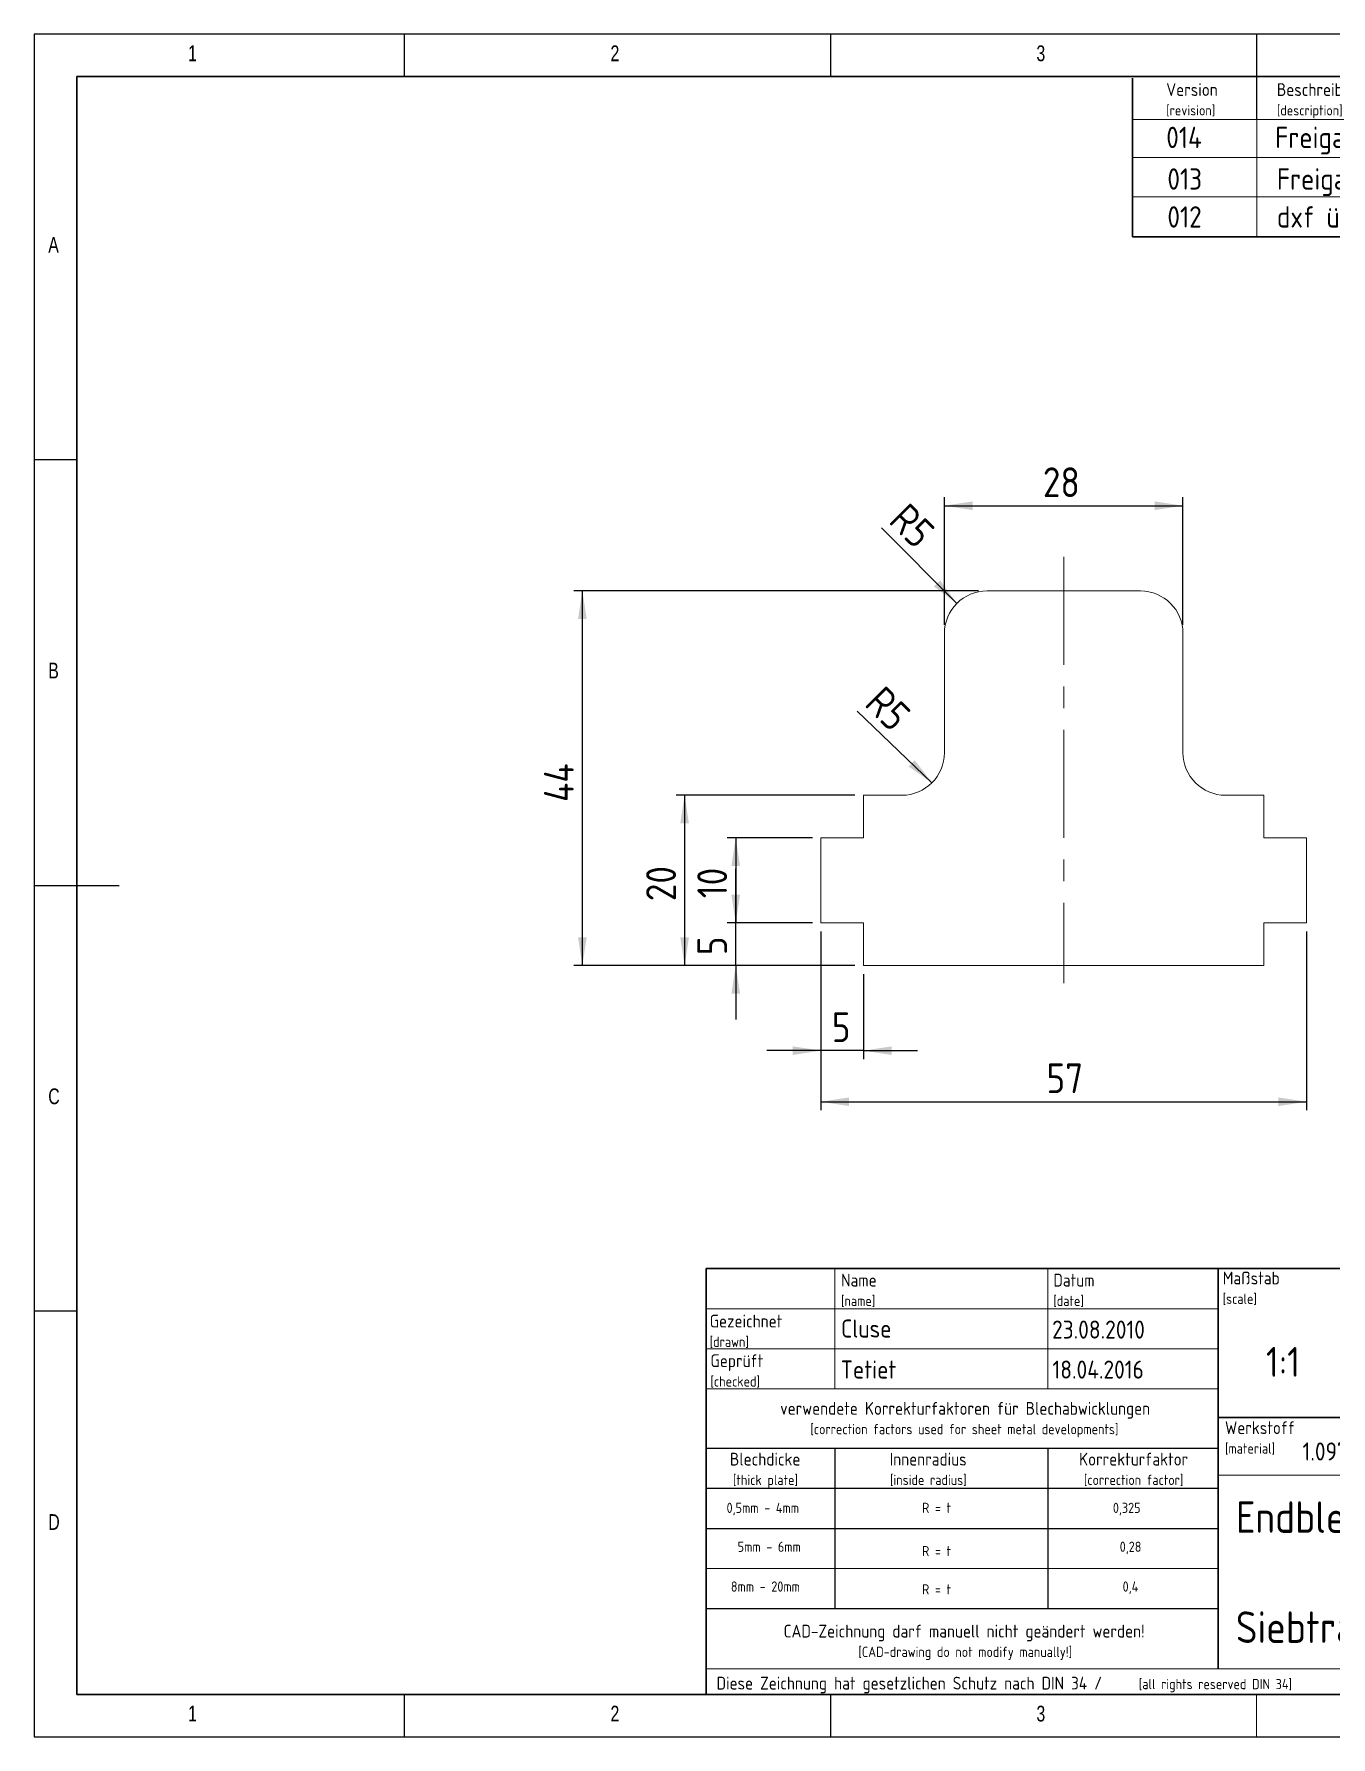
# Model space of a CAD drawing. Header units: millimetres. Extents: x 5 to 292, y 5 to 205.
# Drawn here: x 5 to 157.2, y 5 to 205 of the extents above; entities that cross this region are included whole.
import ezdxf
from ezdxf.enums import TextEntityAlignment as Align

# ---------------------------------------------------------------- set-up
doc = ezdxf.new("R2010")
doc.units = ezdxf.units.MM
doc.linetypes.add('CENTERX2', pattern=[20.319999999999997, 12.7, -2.54, 2.54, -2.54])
doc.linetypes.add('PHANTOM', pattern=[12.699999999999998, 6.35, -1.27, 1.27, -1.27, 1.27, -1.27])
doc.layers.add('FORMAT', color=7, linetype='Continuous')
doc.layers.add('TEXT', color=174, linetype='Continuous')
doc.styles.add('SLDTEXTSTYLE0', font='ISOCP', dxfattribs={"width": 0.96})
doc.styles.add('SLDTEXTSTYLE1', font='TXT', dxfattribs={"width": 0.75})
doc.dimstyles.new('SLDDIMSTYLE0', dxfattribs={"dimtxt": 3.5, "dimasz": 3.302, "dimexe": 0, "dimexo": 0.0625, "dimgap": 0.875, "dimtad": 1, "dimrnd": 1e-09, "dimzin": 12, "dimdsep": 46, "dimtxsty": 'SLDTEXTSTYLE0', "dimsah": 1, "dimcen": 0.09, "dimadec": 0, "dimazin": 3, "dimtfac": 1, "dimtofl": 0, "dimtmove": 0, "dimatfit": 3, "dimfxl": 1, "dimfrac": 2, "dimtolj": 1, "dimtzin": 12, "dimarcsym": 0})
doc.dimstyles.new('SLDDIMSTYLE1', dxfattribs={"dimtxt": 3.5, "dimasz": 3.302, "dimexe": 0, "dimexo": 0.0625, "dimgap": 0.875, "dimtad": 1, "dimrnd": 1e-09, "dimzin": 12, "dimdsep": 46, "dimtxsty": 'SLDTEXTSTYLE0', "dimsah": 1, "dimcen": 0.09, "dimadec": 0, "dimazin": 3, "dimtfac": 1, "dimtmove": 0, "dimatfit": 0, "dimfxl": 1, "dimfrac": 2, "dimtolj": 1, "dimtzin": 12, "dimarcsym": 0})
doc.dimstyles.new('SLDDIMSTYLE2', dxfattribs={"dimtxt": 3.5, "dimasz": 3.302, "dimexe": 0, "dimexo": 0.0625, "dimgap": 0.875, "dimtad": 1, "dimrnd": 1e-09, "dimzin": 12, "dimdsep": 46, "dimtxsty": 'SLDTEXTSTYLE0', "dimsah": 1, "dimcen": 0, "dimadec": 0, "dimazin": 3, "dimtfac": 1, "dimtofl": 0, "dimtmove": 1, "dimatfit": 3, "dimfxl": 1, "dimfrac": 2, "dimtolj": 1, "dimtzin": 12, "dimarcsym": 0})
doc.dimstyles.new('SLDDIMSTYLE3', dxfattribs={"dimtxt": 3.5, "dimasz": 3.302, "dimexe": 0, "dimexo": 0.0625, "dimgap": 0.875, "dimtad": 1, "dimrnd": 1e-09, "dimzin": 12, "dimdsep": 46, "dimtxsty": 'SLDTEXTSTYLE0', "dimsah": 1, "dimcen": 0, "dimadec": 0, "dimazin": 3, "dimtfac": 1, "dimtofl": 0, "dimtmove": 0, "dimatfit": 3, "dimfxl": 1, "dimfrac": 2, "dimtolj": 1, "dimtzin": 12, "dimarcsym": 0})

# ---------------------------------------------------------------- blocks, each defined once
blk = doc.blocks.new('SW_NOTE_4')
at = {"layer": 'FORMAT', "color": 0, "attachment_point": 1, "style": 'SLDTEXTSTYLE0'}
for s, insert, char_height in [('Geprüft', (0, 1.9336016097), 1.5), ('[checked]', (0, -0.6531187004), 1.2)]:
    blk.add_mtext(s, dxfattribs=dict(at, insert=insert, char_height=char_height))
blk = doc.blocks.new('SW_NOTE_5')
at = {"layer": 'FORMAT', "color": 0, "attachment_point": 1, "style": 'SLDTEXTSTYLE0'}
for s, insert, char_height in [('Name', (0, 1.9336016097), 1.5), ('[name]', (0, -0.6531187004), 1.2)]:
    blk.add_mtext(s, dxfattribs=dict(at, insert=insert, char_height=char_height))
blk = doc.blocks.new('SW_NOTE_6')
at = {"layer": 'FORMAT', "color": 0, "attachment_point": 1, "style": 'SLDTEXTSTYLE0'}
for s, insert, char_height in [('Gezeichnet', (0, 1.9336016097), 1.5), ('[drawn]', (0, -0.6531187004), 1.2)]:
    blk.add_mtext(s, dxfattribs=dict(at, insert=insert, char_height=char_height))
blk = doc.blocks.new('SW_NOTE_7')
at = {"layer": 'FORMAT', "color": 0, "attachment_point": 1, "style": 'SLDTEXTSTYLE0'}
for s, insert, char_height in [('Blatt', (0, 1.9336016097), 1.5), ('[page]', (0, -0.6531187004), 1.2)]:
    blk.add_mtext(s, dxfattribs=dict(at, insert=insert, char_height=char_height))
blk = doc.blocks.new('SW_NOTE_8')
at = {"layer": 'FORMAT', "color": 0, "attachment_point": 1, "style": 'SLDTEXTSTYLE0'}
for s, insert, char_height in [('Maßstab', (0, 1.9336016097), 1.5), ('[scale]', (0, -0.6531187004), 1.2)]:
    blk.add_mtext(s, dxfattribs=dict(at, insert=insert, char_height=char_height))
blk = doc.blocks.new('SW_NOTE_9')
at = {"layer": 'FORMAT', "color": 0, "attachment_point": 1, "style": 'SLDTEXTSTYLE0'}
for s, insert, char_height in [('Datum', (0, 1.9336016097), 1.5), ('[date]', (0, -0.6531187004), 1.2)]:
    blk.add_mtext(s, dxfattribs=dict(at, insert=insert, char_height=char_height))
blk = doc.blocks.new('SW_NOTE_10')
at = {"layer": 'FORMAT', "color": 0, "attachment_point": 1, "style": 'SLDTEXTSTYLE0'}
for s, insert, char_height in [('Allgemeintoleranzen nach', (0, 2.3203219316), 1.8), ('[general tolerance]', (0, -0.9531188892), 1.2), ('DIN ISO 2768 - m - k', (0, -3.2796781016), 1.8), ('für Schweißkonstruktionen', (0, -6.3796781906), 1.8), ('[welded construction]', (0, -9.6531190114), 1.2), ('DIN EN ISO 13920 - B-F', (0, -11.9796782238), 1.8)]:
    blk.add_mtext(s, dxfattribs=dict(at, insert=insert, char_height=char_height))
blk = doc.blocks.new('SW_NOTE_11')
at = {"layer": 'FORMAT', "color": 0, "attachment_point": 1, "style": 'SLDTEXTSTYLE0'}
for s, insert, char_height in [('Zeichnungsnummer /', (0, 1.9336016097), 1.5), ('[Drwg.-No.]', (18.1546881795, 1.6756312786), 1.2)]:
    blk.add_mtext(s, dxfattribs=dict(at, insert=insert, char_height=char_height))
blk = doc.blocks.new('SW_NOTE_12')
at = {"layer": 'FORMAT', "color": 0, "attachment_point": 1, "style": 'SLDTEXTSTYLE0'}
for s, insert, char_height in [('Diese Zeichnung hat gesetzlichen Schutz nach DIN 34 /', (0, 1.9336016097), 1.5), ('[all rights reserved DIN 34]', (49.5750010014, 1.6756312786), 1.2)]:
    blk.add_mtext(s, dxfattribs=dict(at, insert=insert, char_height=char_height))
blk = doc.blocks.new('SW_NOTE_13')
at = {"layer": 'FORMAT', "color": 0, "attachment_point": 2, "style": 'SLDTEXTSTYLE0'}
for s, insert, char_height in [('Innenradius', (4.9921875, 1.9336016097), 1.5), ('[inside radius]', (5.0063273415, -0.6531187004), 1.2)]:
    blk.add_mtext(s, dxfattribs=dict(at, insert=insert, char_height=char_height))
blk = doc.blocks.new('SW_NOTE_14')
at = {"layer": 'FORMAT', "color": 0, "attachment_point": 2, "style": 'SLDTEXTSTYLE0'}
for s, insert, char_height in [('Korrekturfaktor', (7.3125, 1.9336016097), 1.5), ('[correction factor]', (7.3162483789, -0.6531187004), 1.2)]:
    blk.add_mtext(s, dxfattribs=dict(at, insert=insert, char_height=char_height))
blk = doc.blocks.new('SW_NOTE_15')
at = {"layer": 'FORMAT', "color": 0, "attachment_point": 2, "style": 'SLDTEXTSTYLE0'}
for s, insert, char_height in [('Blechdicke', (4.5703125, 1.9336016097), 1.5), ('[thick plate]', (4.5994006075, -0.6531187004), 1.2)]:
    blk.add_mtext(s, dxfattribs=dict(at, insert=insert, char_height=char_height))
blk = doc.blocks.new('SW_NOTE_16')
at = {"layer": 'FORMAT', "color": 0, "attachment_point": 2, "style": 'SLDTEXTSTYLE0'}
for s, insert, char_height in [('verwendete Korrekturfaktoren für Blechabwicklungen', (23.9296875, 1.9336016097), 1.5), ('[correction factors used for sheet metal developments]', (23.8402089626, -0.6531187004), 1.2)]:
    blk.add_mtext(s, dxfattribs=dict(at, insert=insert, char_height=char_height))
blk = doc.blocks.new('SW_NOTE_17')
at = {"layer": 'FORMAT', "color": 0, "attachment_point": 2, "style": 'SLDTEXTSTYLE0'}
for s, insert, char_height in [('CAD-Zeichnung darf manuell nicht geändert werden!', (22.875, 1.9336016097), 1.5), ('[CAD-drawing do not modify manually!]', (23.0097913027, -0.6531187004), 1.2)]:
    blk.add_mtext(s, dxfattribs=dict(at, insert=insert, char_height=char_height))
blk = doc.blocks.new('SW_NOTE_18')
at = {"layer": 'FORMAT', "color": 0, "attachment_point": 1, "style": 'SLDTEXTSTYLE0'}
for s, insert, char_height in [('Artikelnummer /', (0, 1.9336016097), 1.5), ('[Id.-No.]', (14.6921873093, 1.6756312786), 1.2)]:
    blk.add_mtext(s, dxfattribs=dict(at, insert=insert, char_height=char_height))
blk = doc.blocks.new('SW_NOTE_19')
at = {"layer": 'FORMAT', "color": 0, "attachment_point": 1, "style": 'SLDTEXTSTYLE0'}
for s, insert, char_height in [('Revision', (0, 1.9336016097), 1.5), ('[revision]', (0, -0.6531187004), 1.2)]:
    blk.add_mtext(s, dxfattribs=dict(at, insert=insert, char_height=char_height))
blk = doc.blocks.new('SP_SF_V00')
at = {"layer": 'FORMAT'}
h = blk.add_hatch(color=256, dxfattribs=at)
edge = h.paths.add_edge_path(flags=0)
edge.add_line((250.8258824044673, 51.3079581692694), (255.3529243919673, 51.3079581692694))
edge.add_arc((254.8209941919673, 53.25926825051934), 2.022513478536017, 285.2484150964506, 434.7515849035518)
edge.add_line((255.3529243919673, 55.21057833176938), (253.1674536107172, 55.21057833176938))
edge.add_line((253.1674536107172, 55.21057833176938), (253.0995479794674, 55.20511439426939))
edge.add_line((253.0995479794674, 55.20511439426939), (253.0363290294673, 55.20433325676937))
edge.add_line((253.0363290294673, 55.20433325676937), (252.9777888544674, 55.20823491926934))
edge.add_line((252.9777888544674, 55.20823491926934), (252.9239314794675, 55.21682326301939))
edge.add_line((252.9239314794675, 55.21682326301939), (252.8747606419674, 55.23009038176934))
edge.add_line((252.8747606419674, 55.23009038176934), (252.8302687232172, 55.24804418176938))
edge.add_line((252.8302687232172, 55.24804418176938), (252.7904634857171, 55.27067675676941))
edge.add_line((252.7904634857171, 55.27067675676941), (252.7553370232173, 55.29799601301936))
edge.add_line((252.7553370232173, 55.29799601301936), (252.7248972419675, 55.32999806926934))
edge.add_line((252.7248972419675, 55.32999806926934), (252.6991402607172, 55.36668278176942))
edge.add_line((252.6991402607172, 55.36668278176942), (252.6780659357172, 55.41226518801938))
edge.add_line((252.6780659357172, 55.41226518801938), (252.6616742669673, 55.46908841301939))
edge.add_line((252.6616742669673, 55.46908841301939), (252.6499694232175, 55.53433754426932))
edge.add_line((252.6499694232175, 55.53433754426932), (252.6429433544673, 55.6052090255194))
edge.add_line((252.6429433544673, 55.6052090255194), (252.6406000857172, 55.67889168176936))
edge.add_line((252.6406000857172, 55.67889168176936), (252.6429433544673, 55.75257448176933))
edge.add_line((252.6429433544673, 55.75257448176933), (252.6499694232175, 55.8234459630194))
edge.add_line((252.6499694232175, 55.8234459630194), (252.6616742669673, 55.88869509426934))
edge.add_line((252.6616742669673, 55.88869509426934), (252.6780659357172, 55.94551831926935))
edge.add_line((252.6780659357172, 55.94551831926935), (252.6991402607172, 55.99110072551942))
edge.add_line((252.6991402607172, 55.99110072551942), (252.7248972419675, 56.02778543801938))
edge.add_line((252.7248972419675, 56.02778543801938), (252.7553370232173, 56.05978749426936))
edge.add_line((252.7553370232173, 56.05978749426936), (252.7904634857171, 56.08710675051937))
edge.add_line((252.7904634857171, 56.08710675051937), (252.8302687232172, 56.10973932551939))
edge.add_line((252.8302687232172, 56.10973932551939), (252.8747606419674, 56.12769312551939))
edge.add_line((252.8747606419674, 56.12769312551939), (252.9239314794675, 56.14096024426933))
edge.add_line((252.9239314794675, 56.14096024426933), (252.9777888544674, 56.14954858801939))
edge.add_line((252.9777888544674, 56.14954858801939), (253.0363290294674, 56.15345010676935))
edge.add_line((253.0363290294674, 56.15345010676935), (253.0995479794674, 56.15266911301934))
edge.add_line((253.0995479794674, 56.15266911301934), (253.1674536107172, 56.14720517551934))
edge.add_line((253.1674536107172, 56.14720517551934), (257.3822866982173, 56.14720517551934))
edge.add_line((257.3822866982173, 56.14720517551934), (257.3822866982173, 57.55214953801939))
edge.add_line((257.3822866982173, 57.55214953801939), (252.2308267669672, 57.55214953801939))
edge.add_line((252.2308267669672, 57.55214953801939), (252.1160896857172, 57.51780809426938))
edge.add_line((252.1160896857172, 57.51780809426938), (252.0060355482173, 57.47721783801934))
edge.add_line((252.0060355482173, 57.47721783801934), (251.9006639232174, 57.43038638801939))
edge.add_line((251.9006639232174, 57.43038638801939), (251.7999791232172, 57.37731015051939))
edge.add_line((251.7999791232172, 57.37731015051939), (251.7039730982172, 57.31799286301936))
edge.add_line((251.7039730982172, 57.31799286301936), (251.6126498732173, 57.25242647551939))
edge.add_line((251.6126498732173, 57.25242647551939), (251.5260131857172, 57.18061932551939))
edge.add_line((251.5260131857172, 57.18061932551939), (251.4440592982173, 57.10256710051937))
edge.add_line((251.4440592982173, 57.10256710051937), (251.3667882107175, 57.01826980051931))
edge.add_line((251.3667882107175, 57.01826980051931), (251.2941997794672, 56.92773159426938))
edge.add_line((251.2941997794672, 56.92773159426938), (251.2248865482173, 56.82813713801941))
edge.add_line((251.2248865482173, 56.82813713801941), (251.1580752857173, 56.71792430051929))
edge.add_line((251.1580752857173, 56.71792430051929), (251.0946977794674, 56.59897246926929))
edge.add_line((251.0946977794674, 56.59897246926929), (251.0356896982172, 56.47315312551941))
edge.add_line((251.0356896982172, 56.47315312551941), (250.9819868544673, 56.34233775051938))
edge.add_line((250.9819868544673, 56.34233775051938), (250.9345329669671, 56.20839796926939))
edge.add_line((250.9345329669671, 56.20839796926939), (250.8942559419675, 56.07321316926932))
edge.add_line((250.8942559419675, 56.07321316926932), (250.8620992107172, 55.93865080676933))
edge.add_line((250.8620992107172, 55.93865080676933), (250.8389948482174, 55.80658653176932))
edge.add_line((250.8389948482174, 55.80658653176932), (250.8258824044673, 55.67889168176936))
edge.add_line((250.8258824044673, 55.67889168176936), (250.8219807419673, 55.55119697551939))
edge.add_line((250.8219807419673, 55.55119697551939), (250.8258824044673, 55.41913255676938))
edge.add_line((250.8258824044673, 55.41913255676938), (250.8375912732174, 55.2845703380194))
edge.add_line((250.8375912732174, 55.2845703380194), (250.8571033232173, 55.14938553801932))
edge.add_line((250.8571033232173, 55.14938553801932), (250.8844225794672, 55.01544575676935))
edge.add_line((250.8844225794672, 55.01544575676935), (250.9195451607172, 54.88463038176943))
edge.add_line((250.9195451607172, 54.88463038176943), (250.9624748044673, 54.75881103801932))
edge.add_line((250.9624748044673, 54.75881103801932), (251.0132077732173, 54.63985920676932))
edge.add_line((251.0132077732173, 54.63985920676932), (251.0717479482173, 54.52965025051942))
edge.add_line((251.0717479482173, 54.52965025051942), (251.1380913044673, 54.43005191301935))
edge.add_line((251.1380913044673, 54.43005191301935), (251.2122420107171, 54.33951370676941))
edge.add_line((251.2122420107171, 54.33951370676941), (251.2941997794672, 54.25521640676938))
edge.add_line((251.2941997794672, 54.25521640676938), (251.3839569919672, 54.1771641817694))
edge.add_line((251.3839569919672, 54.1771641817694), (251.481525148217, 54.10535688801939))
edge.add_line((251.481525148217, 54.10535688801939), (251.5868927482173, 54.03979064426941))
edge.add_line((251.5868927482173, 54.03979064426941), (251.7000714357174, 53.98047335676942))
edge.add_line((251.7000714357174, 53.98047335676942), (251.8210534482172, 53.92739697551934))
edge.add_line((251.8210534482172, 53.92739697551934), (251.9498386419672, 53.8805656692694))
edge.add_line((251.9498386419672, 53.8805656692694), (252.0864310419674, 53.83997929426936))
edge.add_line((252.0864310419674, 53.83997929426936), (252.2308267669672, 53.80563396926934))
edge.add_line((252.2308267669672, 53.80563396926934), (254.7285024232172, 53.80563396926934))
edge.add_arc((254.7002495107172, 53.33732047551936), 0.4691649555252893, -86.54758393289899, 86.54758393289728, ccw=False)
edge.add_line((254.7285024232172, 52.86900698176937), (250.8258824044673, 52.86900698176937))
edge.add_line((250.8258824044673, 52.86900698176937), (250.8258824044673, 51.3079581692694))
h = blk.add_hatch(color=256, dxfattribs=at)
edge = h.paths.add_edge_path(flags=0)
edge.add_line((259.0994359357174, 53.64952951926931), (260.8165893498421, 53.64952951926931))
edge.add_arc((260.7093718271548, 55.60083952842803), 1.954253399386604, 273.1450361254262, 446.8549641058011)
edge.add_line((260.8165893419673, 57.55214953801939), (257.3822866982173, 57.55214953801939))
edge.add_line((257.3822866982173, 57.55214953801939), (257.3822866982173, 56.14720517551934))
edge.add_line((257.3822866982173, 56.14720517551934), (257.3822866982173, 51.3079581692694))
edge.add_line((257.3822866982173, 51.3079581692694), (259.0994359357174, 51.3079581692694))
edge.add_line((259.0994359357174, 51.3079581692694), (259.0994359357174, 53.64952951926931))
edge = h.paths.add_edge_path(flags=0)
edge.add_arc((260.3154288045279, 55.67889174358191), 0.5049951669579607, -68.02728866551018, 68.02729476797651, ccw=False)
edge.add_line((260.5043802982171, 55.21057833176938), (259.0994359357174, 55.21057833176938))
edge.add_line((259.0994359357174, 55.21057833176938), (259.0994359357174, 56.14720517551934))
edge.add_line((259.0994359357174, 56.14720517551934), (260.5043802483379, 56.14720517551934))
for points in [[(265.6558402294674, 52.71290253176934), (263.9386869669675, 52.71290253176934), (264.5631049107172, 55.21057833176938), (263.1581605482173, 55.21057833176938), (261.9093246607172, 51.3079581692694), (267.8413069857174, 51.3079581692694), (265.6558402294674, 57.55214953801939), (263.9386869669675, 57.55214953801939)], [(269.5584602482174, 52.71290253176934), (269.5584602482174, 57.55214953801939), (267.9974114357172, 57.55214953801939), (267.9974114357172, 51.3079581692694), (271.9000315982173, 51.3079581692694), (271.9000315982173, 52.71290253176934)], [(276.5831740107173, 56.19338089776608), (276.5831740107173, 57.59832526026614), (272.3683449482172, 57.59832526026614), (272.3683449482172, 51.35413389151615), (276.5831740107173, 51.35413389151615), (276.5831740107173, 52.75907825401609), (274.0854983544675, 52.75907825401609), (274.0854983544675, 53.85180969151608), (276.5831740107173, 53.85180969151608), (276.5831740107173, 55.25675405401613), (274.0854983544675, 55.25675405401613), (274.0854983544675, 56.19338089776608)], [(285.7933585544673, 51.3079581692694), (283.1395783044674, 54.58615636301938), (285.6372541044672, 57.55214953801939), (283.6078917982173, 57.55214953801939), (281.5785294919674, 55.21057833176938), (281.5785294919674, 53.80563396926934), (283.6078917982173, 51.3079581692694)]]:
    blk.add_hatch(color=256, dxfattribs=at).paths.add_polyline_path(points, flags=0)
h = blk.add_hatch(color=256, dxfattribs=at)
edge = h.paths.add_edge_path(flags=0)
edge.add_arc((280.5883373953667, 54.43005386440329), 1.909007831670189, 64.09233737111163, 295.9076611507719, ccw=False)
edge.add_line((281.4224250862663, 56.14720517551934), (281.4224250862663, 57.55214953801939))
edge.add_arc((280.345910926617, 54.43005386128168), 3.302478486020771, 70.97555120033014, 289.0244479867085)
edge.add_line((281.4224250419674, 51.3079581692694), (281.4224250419674, 52.71290253176934))
at = {"color": 7, "linetype": 'Continuous', "lineweight": 0}
for p, q in [((144, 35.7456962484), (147.545987416, 35.7456962484)), ((144, 35.7456962484), (144, 32.5985617745)), ((144, 13), (144, 16.327419165)), ((144, 13), (147.545987416, 13))]:
    blk.add_line(p, q, dxfattribs=at)
at = {"layer": 'FORMAT', "linetype": 'Continuous', "lineweight": 30}
for q in [(287, 60), (83.8941339061, 10)]:
    blk.add_line((83.8941339061, 60), q, dxfattribs=at)
at = {"layer": 'FORMAT', "lineweight": 0}
for p, q in [((99.0182427852, 60), (99.0182427852, 45.9)), ((124, 60), (124, 45.9)), ((161, 60), (161, 42.5)), ((215.5, 60), (215.5, 42.5)), ((83.8941339061, 55.3), (144, 55.3)), ((83.8941339061, 50.6), (144, 50.6)), ((83.8941339061, 45.9), (144, 45.9)), ((186.7225821465, 42.5), (186.7225821465, 35.7456962484)), ((212.6921462062, 42.5), (212.6921462062, 35.7456962484)), ((237.2706288831, 42.5), (237.2706288831, 35.7456962484)), ((249.5, 35.7456962484), (144, 35.7456962484)), ((249.5, 33.5), (287, 33.5)), ((83.8941339061, 24.8), (144, 24.8)), ((249.5, 24.5), (287, 24.5)), ((263.5755688501, 24.5), (263.5755688501, 13)), ((276.5, 24.5), (276.5, 13)), ((83.8941339061, 13), (287, 13)), ((203.5, 13), (203.5, 10))]:
    blk.add_line(p, q, dxfattribs=at)
at = {"layer": 'FORMAT', "lineweight": 30}
for p, q in [((144, 60), (144, 13)), ((249.5, 60), (249.5, 13)), ((257.3822866982, 56.1472051755), (257.3822866982, 57.552149538)), ((287, 42.5), (144, 42.5))]:
    blk.add_line(p, q, dxfattribs=at)
at = {"layer": 'FORMAT', "linetype": 'PHANTOM', "lineweight": 0}
for p, q in [((287, 10), (287, 60)), ((83.8941339061, 10), (287, 10))]:
    blk.add_line(p, q, dxfattribs=at)
at = {"layer": 'FORMAT', "color": 7, "linetype": 'Continuous', "lineweight": 30}
for p, q in [((250.894255942, 56.0732131693), (250.8620992107, 55.9386508068)), ((250.934532967, 56.2083979693), (250.894255942, 56.0732131693)), ((250.9819868545, 56.3423377505), (250.934532967, 56.2083979693)), ((251.0356896982, 56.4731531255), (250.9819868545, 56.3423377505)), ((251.0946977795, 56.5989724693), (251.0356896982, 56.4731531255)), ((251.1580752857, 56.7179243005), (251.0946977795, 56.5989724693)), ((251.2248865482, 56.828137138), (251.1580752857, 56.7179243005)), ((251.2941997795, 56.9277315943), (251.2248865482, 56.828137138)), ((251.3667882107, 57.0182698005), (251.2941997795, 56.9277315943)), ((251.4440592982, 57.1025671005), (251.3667882107, 57.0182698005)), ((251.5260131857, 57.1806193255), (251.4440592982, 57.1025671005)), ((251.6126498732, 57.2524264755), (251.5260131857, 57.1806193255)), ((251.7039730982, 57.317992863), (251.6126498732, 57.2524264755)), ((251.7999791232, 57.3773101505), (251.7039730982, 57.317992863)), ((251.9006639232, 57.430386388), (251.7999791232, 57.3773101505)), ((252.0060355482, 57.477217838), (251.9006639232, 57.430386388)), ((252.1160896857, 57.5178080943), (252.0060355482, 57.477217838)), ((252.230826767, 57.552149538), (252.1160896857, 57.5178080943)), ((252.230826767, 57.552149538), (260.816589342, 57.552149538)), ((252.724897242, 56.027785438), (252.6991402607, 55.9911007255)), ((252.7553370232, 56.0597874943), (252.724897242, 56.027785438)), ((252.7904634857, 56.0871067505), (252.7553370232, 56.0597874943)), ((252.8302687232, 56.1097393255), (252.7904634857, 56.0871067505)), ((252.874760642, 56.1276931255), (252.8302687232, 56.1097393255)), ((252.9239314795, 56.1409602443), (252.874760642, 56.1276931255)), ((252.9777888545, 56.149548588), (252.9239314795, 56.1409602443)), ((253.0363290295, 56.1534501068), (252.9777888545, 56.149548588)), ((253.0995479795, 56.152669113), (253.0363290295, 56.1534501068)), ((253.1674536107, 56.1472051755), (253.0995479795, 56.152669113)), ((253.1674536107, 56.1472051755), (257.3822866982, 56.1472051755)), ((257.3822866982, 56.1472051755), (257.3822866982, 51.3079581693)), ((259.0994359357, 55.2105783318), (259.0994359357, 56.1472051755)), ((259.0994359357, 56.1472051755), (260.5043802483, 56.1472051755)), ((265.6558402295, 57.552149538), (263.938686967, 57.552149538)), ((263.938686967, 57.552149538), (265.6558402295, 52.7129025318)), ((267.8413069857, 51.3079581693), (265.6558402295, 57.552149538)), ((267.9974114357, 57.552149538), (267.9974114357, 51.3079581693)), ((269.5584602482, 57.552149538), (267.9974114357, 57.552149538)), ((269.5584602482, 52.7129025318), (269.5584602482, 57.552149538)), ((272.3683449482, 57.5983252603), (272.3683449482, 51.3541338915)), ((276.5831740107, 57.5983252603), (272.3683449482, 57.5983252603)), ((274.0854983545, 55.256754054), (274.0854983545, 56.1933808978)), ((274.0854983545, 56.1933808978), (276.5831740107, 56.1933808978)), ((276.5831740107, 56.1933808978), (276.5831740107, 57.5983252603)), ((281.4224250863, 57.552149538), (281.4224250863, 56.1472051755)), ((283.6078917982, 57.552149538), (281.578529492, 55.2105783318)), ((283.1395783045, 54.586156363), (285.6372541045, 57.552149538)), ((285.6372541045, 57.552149538), (283.6078917982, 57.552149538)), ((250.8258824045, 55.6788916818), (250.821980742, 55.5511969755)), ((250.821980742, 55.5511969755), (250.8258824045, 55.4191325568)), ((250.8389948482, 55.8065865318), (250.8258824045, 55.6788916818)), ((250.8258824045, 55.4191325568), (250.8375912732, 55.284570338)), ((250.8375912732, 55.284570338), (250.8571033232, 55.149385538)), ((250.8620992107, 55.9386508068), (250.8389948482, 55.8065865318)), ((250.8571033232, 55.149385538), (250.8844225795, 55.0154457568)), ((250.8844225795, 55.0154457568), (250.9195451607, 54.8846303818)), ((250.9195451607, 54.8846303818), (250.9624748045, 54.758811038)), ((250.9624748045, 54.758811038), (251.0132077732, 54.6398592068)), ((251.0132077732, 54.6398592068), (251.0717479482, 54.5296502505)), ((251.0717479482, 54.5296502505), (251.1380913045, 54.430051913)), ((251.1380913045, 54.430051913), (251.2122420107, 54.3395137068)), ((251.2122420107, 54.3395137068), (251.2941997795, 54.2552164068)), ((251.2941997795, 54.2552164068), (251.383956992, 54.1771641818)), ((251.383956992, 54.1771641818), (251.4815251482, 54.105356888)), ((251.4815251482, 54.105356888), (251.5868927482, 54.0397906443)), ((251.5868927482, 54.0397906443), (251.7000714357, 53.9804733568)), ((252.6429433545, 55.7525744818), (252.6406000857, 55.6788916818)), ((252.6406000857, 55.6788916818), (252.6429433545, 55.6052090255)), ((252.6499694232, 55.823445963), (252.6429433545, 55.7525744818)), ((252.6429433545, 55.6052090255), (252.6499694232, 55.5343375443)), ((252.661674267, 55.8886950943), (252.6499694232, 55.823445963)), ((252.6499694232, 55.5343375443), (252.661674267, 55.469088413)), ((252.6780659357, 55.9455183193), (252.661674267, 55.8886950943)), ((252.661674267, 55.469088413), (252.6780659357, 55.412265188)), ((252.6991402607, 55.9911007255), (252.6780659357, 55.9455183193)), ((252.6780659357, 55.412265188), (252.6991402607, 55.3666827818)), ((252.6991402607, 55.3666827818), (252.724897242, 55.3299980693)), ((252.724897242, 55.3299980693), (252.7553370232, 55.297996013)), ((252.7553370232, 55.297996013), (252.7904634857, 55.2706767568)), ((252.7904634857, 55.2706767568), (252.8302687232, 55.2480441818)), ((252.8302687232, 55.2480441818), (252.874760642, 55.2300903818)), ((252.874760642, 55.2300903818), (252.9239314795, 55.216823263)), ((252.9239314795, 55.216823263), (252.9777888545, 55.2082349193)), ((252.9777888545, 55.2082349193), (253.0363290295, 55.2043332568)), ((253.0363290295, 55.2043332568), (253.0995479795, 55.2051143943)), ((253.0995479795, 55.2051143943), (253.1674536107, 55.2105783318)), ((253.1674536107, 55.2105783318), (255.352924392, 55.2105783318)), ((259.0994359357, 55.2105783318), (260.5043802982, 55.2105783318)), ((263.1581605482, 55.2105783318), (261.9093246607, 51.3079581693)), ((264.5631049107, 55.2105783318), (263.1581605482, 55.2105783318)), ((263.938686967, 52.7129025318), (264.5631049107, 55.2105783318)), ((276.5831740107, 55.256754054), (274.0854983545, 55.256754054)), ((276.5831740107, 53.8518096915), (276.5831740107, 55.256754054)), ((281.578529492, 55.2105783318), (281.578529492, 53.8056339693)), ((285.7933585545, 51.3079581693), (283.1395783045, 54.586156363)), ((250.8258824045, 52.8690069818), (250.8258824045, 51.3079581693)), ((250.8258824045, 52.8690069818), (254.7285024232, 52.8690069818)), ((251.7000714357, 53.9804733568), (251.8210534482, 53.9273969755)), ((251.8210534482, 53.9273969755), (251.949838642, 53.8805656693)), ((251.949838642, 53.8805656693), (252.086431042, 53.8399792943)), ((252.086431042, 53.8399792943), (252.230826767, 53.8056339693)), ((252.230826767, 53.8056339693), (254.7285024232, 53.8056339693)), ((259.0994359357, 53.6495295193), (259.0994359357, 51.3079581693)), ((259.0994359357, 53.6495295193), (260.8165893498, 53.6495295193)), ((265.6558402295, 52.7129025318), (263.938686967, 52.7129025318)), ((271.9000315982, 52.7129025318), (269.5584602482, 52.7129025318)), ((271.9000315982, 51.3079581693), (271.9000315982, 52.7129025318)), ((274.0854983545, 52.759078254), (274.0854983545, 53.8518096915)), ((274.0854983545, 53.8518096915), (276.5831740107, 53.8518096915)), ((276.5831740107, 52.759078254), (274.0854983545, 52.759078254)), ((276.5831740107, 51.3541338915), (276.5831740107, 52.759078254)), ((281.422425042, 52.7129025318), (281.422425042, 51.3079581693)), ((281.578529492, 53.8056339693), (283.6078917982, 51.3079581693)), ((250.8258824045, 51.3079581693), (255.352924392, 51.3079581693)), ((257.3822866982, 51.3079581693), (259.0994359357, 51.3079581693)), ((261.9093246607, 51.3079581693), (267.8413069857, 51.3079581693)), ((267.9974114357, 51.3079581693), (271.9000315982, 51.3079581693)), ((272.3683449482, 51.3541338915), (276.5831740107, 51.3541338915)), ((283.6078917982, 51.3079581693), (285.7933585545, 51.3079581693))]:
    blk.add_line(p, q, dxfattribs=at)
at = {"layer": 'FORMAT'}
for p, q in [((83.8941339061, 38.9), (144, 38.9)), ((99.0182427852, 38.9), (99.0182427852, 20.1)), ((124, 38.9), (124, 20.1)), ((83.8941339061, 34.2), (144, 34.2)), ((83.8941339061, 29.5), (144, 29.5)), ((83.8941339061, 20.1), (144, 20.1))]:
    blk.add_line(p, q, dxfattribs=at)
at = {"layer": 'FORMAT', "color": 7, "linetype": 'Continuous', "lineweight": 30}
for centre, radius, start, end in [((260.3154288045, 55.6788917436), 0.5049951669579645, 291.9727113345, 68.027294768), ((260.7093718272, 55.6008395284), 1.954253399386628, 273.1450361254, 86.8549641058), ((280.3459109266, 54.4300538613), 3.302478486020799, 70.9755512003, 289.0244479867), ((280.5883373954, 54.4300538644), 1.909007831670256, 64.0923373711, 295.9076611508), ((254.820994192, 53.2592682505), 2.022513478536067, 285.2484150965, 74.7515849036), ((254.7002495107, 53.3373204755), 0.4691649555252943, 273.4524160671, 86.5475839329)]:
    blk.add_arc(centre, radius, start, end, dxfattribs=at)
at = {"layer": 'FORMAT', "color": 7}
for name, p in [('SW_NOTE_5', (99.731642096, 57.4664461877)), ('SW_NOTE_9', (124.6474596599, 57.4664461877)), ('SW_NOTE_8', (144.5259065258, 57.7124270372)), ('SW_NOTE_10', (218.0073224386, 57.1679496311)), ('SW_NOTE_6', (84.308808961, 52.6573600979)), ('SW_NOTE_4', (84.4023435926, 48.0045576118)), ('SW_NOTE_16', (90.3675541366, 42.4049096548)), ('SW_NOTE_11', (250.3510071955, 40.0446701898)), ('SW_NOTE_15', (86.251275297, 36.4419310882)), ('SW_NOTE_13', (104.9652183652, 36.4419310882)), ('SW_NOTE_14', (126.7577870089, 36.4419310882)), ('SW_NOTE_18', (250.3605515549, 31.0218223762)), ('SW_NOTE_19', (250.3282389867, 22.1125019002)), ('SW_NOTE_7', (265.9492345861, 22.1125019002)), ('SW_NOTE_17', (91.2995875107, 16.2441989686)), ('SW_NOTE_12', (85.1134267932, 10.1351418887))]:
    blk.add_blockref(name, p, dxfattribs=at)
at = {"layer": 'FORMAT', "style": 'SLDTEXTSTYLE0'}
for s, insert, char_height, attachment_point in [('D-46397 Bocholt', (250.6782128177, 47.2541353704), 3.5, 1), ('Iso - Meth.', (238.8487034198, 42.0504620181), 1.5, 1), ('E', (243.5446277756, 39.5634575357), 2.1166666667, 2), ('0,5mm - 4mm', (86.2900769894, 32.5061080992), 1.2, 1), ('R = t', (109.2303995128, 32.5061080992), 1.2, 1), ('0,325', (131.6382034487, 32.5061080992), 1.2, 1), ('5mm - 6mm', (87.5946606134, 27.9392957601), 1.2, 1), ('R = t', (109.2303995128, 27.4274174214), 1.2, 1), ('0,28', (132.4407033894, 27.9392957601), 1.2, 1), ('8mm - 20mm', (86.7923681249, 23.2613072165), 1.2, 1), ('R = t', (109.2303995128, 22.9322425701), 1.2, 1), ('0,4', (132.7820575602, 23.2613072165), 1.2, 1)]:
    blk.add_mtext(s, dxfattribs=dict(at, insert=insert, char_height=char_height, attachment_point=attachment_point))
at = {"layer": 'FORMAT', "color": 7, "style": 'SLDTEXTSTYLE0', "width": 0.96}
for tag, height, p in [('AUTOATTR250', 2.1166666667, (99.731642096, 51.2711229333)), ('AUTOATTR9_0', 2.5, (170.0442953451, 52.6573601561)), ('AUTOATTR251', 2.1166666667, (124.4997874202, 51.1508034059)), ('AUTOATTR9_1', 1.2, (179.349634186, 50.4573601098)), ('AUTOATTR15', 3.5, (149.6087214027, 46.2504154454)), ('AUTOATTR9_2', 2.5, (178.154322174, 46.884443556)), ('AUTOATTR252', 2.1166666667, (99.6906008108, 46.4543779398)), ('AUTOATTR253', 2.1166666667, (124.5449025633, 46.4543779398)), ('MATERIAL_0', 1.5, (144.7991741775, 40.1201223938)), ('WERKSTOFF99_0', 1.5, (187.2764397118, 40.0809478694)), ('WERKSTOFF_0', 1.5, (213.3621454786, 40.0510410265)), ('MATERIAL_1', 1.2, (144.7991741775, 37.9201224057)), ('AUTOATTR150', 2.1166666667, (153.9040237826, 36.8349309945)), ('WERKSTOFF99_1', 1.2, (187.2764397118, 37.8809478813)), ('AUTOATTR99', 2.1166666667, (194.4455781892, 36.8349309945)), ('WERKSTOFF_1', 1.2, (213.3621454786, 37.8510410385)), ('AUTOATTR13', 2.1166666667, (224.8730303669, 36.8349309945)), ('AUTOATTR1250', 3.7041666667, (250.3605515549, 33.7773551464)), ('AUTOATTR2500', 3.7041666667, (146.0827411477, 27.8550394286)), ('AUTOATTR102', 3.7041666667, (250.3605515549, 25.1261840352)), ('AUTOATTR20', 2.5, (279.7697370617, 18.3756500176)), ('AUTOATTR2700', 3.7041666667, (146.0827411477, 14.9282071491)), ('AUTOATTR700', 3.5, (252.883020091, 13.4423278456)), ('AUTOATTR10', 3.5, (265.9492345861, 13.4423278456)), ('AUTOATTR16', 1.8, (217.4904462645, 10.197505037))]:
    blk.add_attdef(tag, text='', height=height, dxfattribs=at).set_placement(p, align=Align.BOTTOM_LEFT)
at = {"layer": 'FORMAT', "color": 7}
blk.add_attdef('AUTOATTR2600', (0, 0), '', height=1, dxfattribs=at)
blk = doc.blocks.new('SW_NOTE_0')
at = {"layer": 'FORMAT', "color": 0, "attachment_point": 1, "style": 'SLDTEXTSTYLE0'}
for s, insert, char_height in [('Version', (0, 1.9336016097), 1.5), ('[revision]', (0, -0.6531187004), 1.2)]:
    blk.add_mtext(s, dxfattribs=dict(at, insert=insert, char_height=char_height))
blk = doc.blocks.new('SW_NOTE_1')
at = {"layer": 'FORMAT', "color": 0, "attachment_point": 1, "style": 'SLDTEXTSTYLE0'}
for s, insert, char_height in [('Datum', (0, 1.9336016097), 1.5), ('[date]', (0, -0.6531187004), 1.2)]:
    blk.add_mtext(s, dxfattribs=dict(at, insert=insert, char_height=char_height))
blk = doc.blocks.new('SW_NOTE_2')
at = {"layer": 'FORMAT', "color": 0, "attachment_point": 1, "style": 'SLDTEXTSTYLE0'}
for s, insert, char_height in [('Beschreibung', (0, 1.9336016097), 1.5), ('[description]', (0, -0.6531187004), 1.2)]:
    blk.add_mtext(s, dxfattribs=dict(at, insert=insert, char_height=char_height))
blk = doc.blocks.new('SW_NOTE_3')
at = {"layer": 'FORMAT', "color": 0, "attachment_point": 1, "style": 'SLDTEXTSTYLE0'}
for s, insert, char_height in [('Genehmigt', (0, 1.9336016097), 1.5), ('[approved]', (0, -0.6531187004), 1.2)]:
    blk.add_mtext(s, dxfattribs=dict(at, insert=insert, char_height=char_height))
blk = doc.blocks.new('Block_RevTable')
at = {"layer": 'FORMAT', "lineweight": 30}
for p, q in [((1025.9433581803, 830.8713966768), (1025.9433581803, 812.2442619502)), ((1025.9433581803, 812.2442619502), (1179.0161042353, 812.2442619502))]:
    blk.add_line(p, q, dxfattribs=at)
at = {"layer": 'FORMAT', "lineweight": 0}
for p, q in [((1040.5207618124, 830.8713966768), (1040.5207618124, 812.2940858374)), ((1118.0126593279, 830.6420825615), (1118.0126593279, 812.2442619502)), ((1145.6815644788, 830.8713966768), (1145.6815644788, 812.2442619502)), ((1025.9433581803, 826.0117076881), (1178.9564546194, 826.0117076881)), ((1025.9433581803, 821.5578293135), (1178.9564546194, 821.5578293135)), ((1025.9433581803, 816.913887058), (1178.9564546194, 816.913887058))]:
    blk.add_line(p, q, dxfattribs=at)
at = {"layer": 'FORMAT', "color": 7}
for name, p in [('SW_NOTE_0', (1029.8959231237, 828.3450132174)), ('SW_NOTE_2', (1042.8841724964, 828.3450132174)), ('SW_NOTE_1', (1128.1604643349, 828.2023231679)), ('SW_NOTE_3', (1148.671364536, 828.2023231679))]:
    blk.add_blockref(name, p, dxfattribs=at)
at = {"layer": 'TEXT', "color": 174, "style": 'SLDTEXTSTYLE0', "width": 0.96}
for tag, p in [('AUTOATTR1', (1029.8959231237, 821.9122928291)), ('AUTOATTR6', (1042.6786422984, 821.9122928291)), ('AUTOATTR7', (1124.2095185094, 821.9323088973)), ('AUTOATTR10', (1148.671364536, 821.9323088973)), ('AUTOATTR3', (1030.0294558957, 817.0266226153)), ('AUTOATTR4', (1042.8841724964, 817.0266226153)), ('AUTOATTR8', (1124.2095185094, 817.2089948286)), ('AUTOATTR11', (1148.671364536, 817.2089948286)), ('AUTOATTR2', (1030.0294558957, 812.5717593117)), ('AUTOATTR5', (1042.8841724964, 812.5717593117)), ('AUTOATTR9', (1124.2095185094, 812.7078421686)), ('AUTOATTR12', (1148.671364536, 812.7078421686))]:
    blk.add_attdef(tag, text='', height=2.5, dxfattribs=at).set_placement(p, align=Align.BOTTOM_LEFT)
at = {"layer": 'TEXT', "color": 174}
for tag in ['AUTOATTR0', 'AUTOATTR13', 'AUTOATTR14', 'AUTOATTR15', 'AUTOATTR16', 'AUTOATTR17', 'AUTOATTR18', 'AUTOATTR19', 'AUTOATTR20']:
    blk.add_attdef(tag, (0, 0), '', height=1, dxfattribs=at)
blk = doc.blocks.new('_D')
at = {"layer": 'TEXT'}
for p, q in [((97.3643844177, 99.6026737281), (97.3643844177, 78.6026737281)), ((154.3643844177, 99.6026737281), (154.3643844177, 78.6026737281)), ((97.3643844177, 79.6026737281), (154.3643844177, 79.6026737281))]:
    blk.add_line(p, q, dxfattribs=at)
for points in [[(97.3643844177, 79.6026737281), (100.6663844177, 79.0946737281), (100.6663844177, 80.1106737281)], [(154.3643844177, 79.6026737281), (151.0623844177, 80.1106737281), (151.0623844177, 79.0946737281)]]:
    blk.add_solid(points, dxfattribs=at)
at = {"layer": 'TEXT', "insert": (123.8427694082, 84.1144105845), "char_height": 3.5, "attachment_point": 1, "style": 'SLDTEXTSTYLE0'}
blk.add_mtext('57', dxfattribs=at)
blk = doc.blocks.new('_D_1')
at = {"layer": 'TEXT'}
for p, q in [((97.3643844177, 99.6026737281), (97.3643844177, 84.6026737281)), ((102.3643844177, 94.6026737281), (102.3643844177, 84.6026737281)), ((97.3643844177, 85.6026737281), (91.0143844177, 85.6026737281)), ((102.3643844177, 85.6026737281), (97.3643844177, 85.6026737281)), ((102.3643844177, 85.6026737281), (108.7143844177, 85.6026737281))]:
    blk.add_line(p, q, dxfattribs=at)
for points in [[(97.3643844177, 85.6026737281), (94.0623844177, 86.1106737281), (94.0623844177, 85.0946737281)], [(102.3643844177, 85.6026737281), (105.6663844177, 85.0946737281), (105.6663844177, 86.1106737281)]]:
    blk.add_solid(points, dxfattribs=at)
at = {"layer": 'TEXT', "insert": (98.6418633281, 90.1144105845), "char_height": 3.5, "attachment_point": 1, "style": 'SLDTEXTSTYLE0'}
blk.add_mtext('5', dxfattribs=at)
blk = doc.blocks.new('_D_2')
at = {"layer": 'TEXT'}
for p, q in [((87.3643844177, 100.6026737281), (87.3643844177, 106.9526737281)), ((96.3643844177, 100.6026737281), (86.3643844177, 100.6026737281)), ((87.3643844177, 95.6026737281), (87.3643844177, 100.6026737281)), ((101.3643844177, 95.6026737281), (86.3643844177, 95.6026737281)), ((87.3643844177, 95.6026737281), (87.3643844177, 89.2526737281))]:
    blk.add_line(p, q, dxfattribs=at)
for points in [[(87.3643844177, 100.6026737281), (87.8723844177, 103.9046737281), (86.8563844177, 103.9046737281)], [(87.3643844177, 95.6026737281), (86.8563844177, 92.3006737281), (87.8723844177, 92.3006737281)]]:
    blk.add_solid(points, dxfattribs=at)
at = {"layer": 'TEXT', "insert": (82.8526475614, 96.8155955689), "char_height": 3.5, "attachment_point": 1, "rotation": 90, "style": 'SLDTEXTSTYLE0'}
blk.add_mtext('5', dxfattribs=at)
blk = doc.blocks.new('_D_3')
at = {"layer": 'TEXT'}
for p, q in [((101.3643844177, 115.6026737281), (80.3643844177, 115.6026737281)), ((81.3643844177, 115.6026737281), (81.3643844177, 95.6026737281)), ((101.3643844177, 95.6026737281), (80.3643844177, 95.6026737281))]:
    blk.add_line(p, q, dxfattribs=at)
for points in [[(81.3643844177, 115.6026737281), (80.8563844177, 112.3006737281), (81.8723844177, 112.3006737281)], [(81.3643844177, 95.6026737281), (81.8723844177, 98.9046737281), (80.8563844177, 98.9046737281)]]:
    blk.add_solid(points, dxfattribs=at)
at = {"layer": 'TEXT', "insert": (76.8526475614, 103.1575347372), "char_height": 3.5, "attachment_point": 1, "rotation": 90.00000000000041, "style": 'SLDTEXTSTYLE0'}
blk.add_mtext('20', dxfattribs=at)
blk = doc.blocks.new('_D_4')
at = {"layer": 'TEXT'}
for p, q in [((115.8643844177, 139.6026737281), (68.3643844177, 139.6026737281)), ((69.3643844177, 95.6026737281), (69.3643844177, 139.6026737281)), ((101.3643844177, 95.6026737281), (68.3643844177, 95.6026737281))]:
    blk.add_line(p, q, dxfattribs=at)
for points in [[(69.3643844177, 139.6026737281), (68.8563844177, 136.3006737281), (69.8723844177, 136.3006737281)], [(69.3643844177, 95.6026737281), (69.8723844177, 98.9046737281), (68.8563844177, 98.9046737281)]]:
    blk.add_solid(points, dxfattribs=at)
at = {"layer": 'TEXT', "insert": (64.8526475614, 114.8075348661), "char_height": 3.5, "attachment_point": 1, "rotation": 90, "style": 'SLDTEXTSTYLE0'}
blk.add_mtext('44', dxfattribs=at)
blk = doc.blocks.new('_D_5')
at = {"layer": 'TEXT'}
for p, q in [((96.3643844177, 110.6026737281), (86.3643844177, 110.6026737281)), ((87.3643844177, 110.6026737281), (87.3643844177, 100.6026737281)), ((96.3643844177, 100.6026737281), (86.3643844177, 100.6026737281))]:
    blk.add_line(p, q, dxfattribs=at)
for points in [[(87.3643844177, 110.6026737281), (86.8563844177, 107.3006737281), (87.8723844177, 107.3006737281)], [(87.3643844177, 100.6026737281), (87.8723844177, 103.9046737281), (86.8563844177, 103.9046737281)]]:
    blk.add_solid(points, dxfattribs=at)
at = {"layer": 'TEXT', "insert": (82.8526475614, 103.5075348411), "char_height": 3.5, "attachment_point": 1, "rotation": 90.00000000000041, "style": 'SLDTEXTSTYLE0'}
blk.add_mtext('10', dxfattribs=at)
blk = doc.blocks.new('_D_6')
at = {"layer": 'TEXT'}
for p, q in [((111.8643844177, 135.6026737281), (111.8643844177, 150.6026737281)), ((139.8643844177, 135.6026737281), (139.8643844177, 150.6026737281)), ((111.8643844177, 149.6026737281), (139.8643844177, 149.6026737281))]:
    blk.add_line(p, q, dxfattribs=at)
for points in [[(111.8643844177, 149.6026737281), (115.1663844177, 149.0946737281), (115.1663844177, 150.1106737281)], [(139.8643844177, 149.6026737281), (136.5623844177, 150.1106737281), (136.5623844177, 149.0946737281)]]:
    blk.add_solid(points, dxfattribs=at)
at = {"layer": 'TEXT', "insert": (123.4192454269, 154.1144105845), "char_height": 3.5, "attachment_point": 1, "style": 'SLDTEXTSTYLE0'}
blk.add_mtext('28', dxfattribs=at)
blk = doc.blocks.new('_D_7')
at = {"layer": 'TEXT'}
blk.add_line((110.3999183237, 117.0671398222), (101.6199990708, 125.4810562246), dxfattribs=at)
blk.add_solid([(110.3999183237, 117.0671398222), (108.3673739802, 119.7185604776), (107.6644056604, 118.9850132458)], dxfattribs=at)
at = {"layer": 'TEXT', "insert": (104.8102787969, 128.6713359507), "char_height": 3.5, "attachment_point": 1, "rotation": 314.9999999999996, "style": 'SLDTEXTSTYLE0'}
blk.add_mtext('R5', dxfattribs=at)
blk = doc.blocks.new('_D_8')
at = {"layer": 'TEXT'}
blk.add_line((113.3288505118, 138.138207634), (104.4766239095, 146.9904342363), dxfattribs=at)
blk.add_solid([(113.3288505118, 138.138207634), (111.3531941652, 140.8322844703), (110.6347736755, 140.1138639807)], dxfattribs=at)
at = {"layer": 'TEXT', "insert": (107.6431384838, 150.1569488106), "char_height": 3.5, "attachment_point": 1, "rotation": 314.9999999999994, "style": 'SLDTEXTSTYLE0'}
blk.add_mtext('R5', dxfattribs=at)

msp = doc.modelspace()

# ---------------------------------------------------------------- linework, layer by layer
at = {"color": 7, "linetype": 'Continuous', "lineweight": 15}
for p, q in [((134.8643840303, 139.6026755758), (116.8643848052, 139.6026755758)), ((111.8643839856, 134.6026728936), (111.8643839856, 120.6026733928)), ((139.8643848499, 120.6026733928), (139.8643848499, 134.6026728936)), ((102.3643852224, 115.6026735046), (102.3643852224, 110.6026736163)), ((106.8643850287, 115.6026735046), (102.3643852224, 115.6026735046)), ((149.3643836131, 115.6026735046), (144.8643838068, 115.6026735046)), ((149.3643836131, 110.6026736163), (149.3643836131, 115.6026735046)), ((97.3643844028, 110.6026736163), (97.3643844028, 100.6026738398)), ((102.3643852224, 110.6026736163), (97.3643844028, 110.6026736163)), ((154.3643844326, 110.6026736163), (149.3643836131, 110.6026736163)), ((154.3643844326, 100.6026738398), (154.3643844326, 110.6026736163)), ((97.3643844028, 100.6026738398), (102.3643852224, 100.6026738398)), ((102.3643852224, 100.6026738398), (102.3643852224, 95.6026739516)), ((149.3643836131, 100.6026738398), (154.3643844326, 100.6026738398)), ((149.3643836131, 95.6026739516), (149.3643836131, 100.6026738398)), ((102.3643852224, 95.6026739516), (149.3643836131, 95.6026739516))]:
    msp.add_line(p, q, dxfattribs=at)
for centre, radius, start, end in [((116.8643844177, 134.6026737281), 5, 90, 180), ((134.8643844177, 134.6026737281), 5, 0, 90), ((106.8643844177, 120.6026737281), 5.000000000000014, 270, 0), ((144.8643844177, 120.6026737281), 5, 180, 270)]:
    msp.add_arc(centre, radius, start, end, dxfattribs=at)
at = {"layer": 'FORMAT'}
for p, q in [((292, 205), (5, 205)), ((5, 205), (5, 5)), ((48.5, 200), (48.5, 205)), ((98.5, 205), (98.5, 200)), ((148.5, 205), (148.5, 195)), ((10, 155), (5, 155)), ((5, 105), (15, 105)), ((10, 55), (5, 55)), ((48.5, 5), (48.5, 10)), ((98.5, 10), (98.5, 5)), ((5, 5), (292, 5))]:
    msp.add_line(p, q, dxfattribs=at)
at = {"layer": 'FORMAT', "lineweight": 30}
for p, q in [((287, 200), (10, 200)), ((10, 200), (10, 10)), ((10, 10), (287, 10))]:
    msp.add_line(p, q, dxfattribs=at)
at = {"layer": 'FORMAT', "lineweight": 0}
msp.add_line((148.5, 5), (148.5, 10), dxfattribs=at)
at = {"layer": 'TEXT', "linetype": 'CENTERX2', "lineweight": 0}
msp.add_line((125.8643844177, 143.6008320448), (125.8643844177, 93.5195467381), dxfattribs=at)

# ---------------------------------------------------------------- block references
at = {"color": 7, "linetype": 'Continuous'}
for name, p, values in [('Block_RevTable', (-891.9926710333, -631.0486741234), {'AUTOATTR12': 'Tetiet', 'AUTOATTR11': 'Tetiet', 'AUTOATTR10': 'Tetiet', 'AUTOATTR9': '14.04.2016', 'AUTOATTR8': '18.04.2016', 'AUTOATTR7': '18.04.2016', 'AUTOATTR6': 'Freigabe nach Dü', 'AUTOATTR5': 'dxf überarbeitet', 'AUTOATTR1': '014', 'AUTOATTR2': '012', 'AUTOATTR4': 'Freigabe nach Dü', 'AUTOATTR3': '013'}), ('SP_SF_V00', (0, 0), {'AUTOATTR150': '1.0978 (S355MC)', 'AUTOATTR102': '3900575', 'AUTOATTR2700': 'Siebtraverse', 'AUTOATTR2500': 'Endblech', 'MATERIAL_0': 'Werkstoff', 'MATERIAL_1': '[material]', 'AUTOATTR9_0': 'Schweißverfahren nach', 'AUTOATTR9_1': '[welded construction]', 'AUTOATTR9_2': 'SPN 6.2-100', 'AUTOATTR10': '1 / 1', 'AUTOATTR99': '0.1 kg', 'AUTOATTR15': '1:1', 'AUTOATTR16': '1000540', 'AUTOATTR20': 'A4', 'WERKSTOFF99_0': 'Gewicht', 'WERKSTOFF99_1': '[weight]', 'AUTOATTR13': '0.0 m²', 'WERKSTOFF_0': 'Oberfläche', 'WERKSTOFF_1': '[surface area]', 'AUTOATTR250': 'Cluse', 'AUTOATTR253': '18.04.2016', 'AUTOATTR251': '23.08.2010', 'AUTOATTR252': 'Tetiet', 'AUTOATTR700': '014', 'AUTOATTR1250': '1000540'})]:
    msp.add_blockref(name, p, dxfattribs=at).add_auto_attribs(values)

# ---------------------------------------------------------------- texts
at = {"layer": 'FORMAT', "char_height": 1.8520833333, "attachment_point": 1, "style": 'SLDTEXTSTYLE1'}
for s, insert in [('1', (23.0833373333, 203.6680164036)), ('2', (72.6666706667, 203.6680164036)), ('3', (122.6666706667, 203.6680164036)), ('A', (6.6666666667, 181.1680164036)), ('B', (6.6666666667, 131.1680164036)), ('C', (6.6666666667, 81.1680164036)), ('D', (6.6666666667, 31.1680164036)), ('1', (23.0833373333, 8.6680164036)), ('2', (72.6666706667, 8.6680164036)), ('3', (122.6666706667, 8.6680164036))]:
    msp.add_mtext(s, dxfattribs=dict(at, insert=insert))

# ---------------------------------------------------------------- dimensions: what is measured, and where the dimension line sits
at = {"layer": 'TEXT'}
for base, p1, p2, dimstyle, picture, middle in [((139.8643844177, 149.6026737281), (111.8643844177, 134.6026737281), (139.8643844177, 134.6026737281), 'SLDDIMSTYLE0', '_D_6', (125.8643844177, 149.6026737281)), ((97.3643844177, 85.6026737281), (102.3643844177, 95.6026737281), (97.3643844177, 100.6026737281), 'SLDDIMSTYLE1', '_D_1', (99.8643844177, 85.6026737281)), ((154.3643844177, 79.6026737281), (97.3643844177, 100.6026737281), (154.3643844177, 100.6026737281), 'SLDDIMSTYLE0', '_D', (126.2878115874, 79.6026737281))]:
    dim = msp.add_linear_dim(base=base, p1=p1, p2=p2, dimstyle=dimstyle, dxfattribs=at)
    dim.commit()
    dim.dimension.update_dxf_attribs({"geometry": picture, "text_midpoint": middle, "dimtype": 160})
for center, mpoint, dimstyle, picture, middle in [((116.8643844177, 134.6026737281), (113.3288505118, 138.138207634), 'SLDDIMSTYLE3', '_D_8', (106.1858536708, 145.2812244751)), ((106.8643844177, 120.6026737281), (110.3999183237, 117.0671398222), 'SLDDIMSTYLE2', '_D_7', (103.2853786597, 124.1816994861))]:
    dim = msp.add_radius_dim(center=center, mpoint=mpoint, dimstyle=dimstyle, dxfattribs=at)
    dim.commit()
    dim.dimension.update_dxf_attribs({"geometry": picture, "text_midpoint": middle, "dimtype": 164})
for base, p1, p2, dimstyle, picture, middle in [((69.3643844177, 139.6026737281), (102.3643844177, 95.6026737281), (116.8643844177, 139.6026737281), 'SLDDIMSTYLE0', '_D_4', (69.3643844177, 117.6026737281)), ((81.3643844177, 95.6026737281), (102.3643844177, 115.6026737281), (102.3643844177, 95.6026737281), 'SLDDIMSTYLE0', '_D_3', (81.3643844177, 105.6026737281)), ((87.3643844177, 100.6026737281), (97.3643844177, 110.6026737281), (97.3643844177, 100.6026737281), 'SLDDIMSTYLE0', '_D_5', (87.3643844177, 105.6026737281)), ((87.3643844177, 100.6026737281), (102.3643844177, 95.6026737281), (97.3643844177, 100.6026737281), 'SLDDIMSTYLE1', '_D_2', (87.3643844177, 98.0381650644))]:
    dim = msp.add_linear_dim(base=base, p1=p1, p2=p2, angle=90, dimstyle=dimstyle, dxfattribs=at)
    dim.commit()
    dim.dimension.update_dxf_attribs({"geometry": picture, "text_midpoint": middle, "dimtype": 160})

doc.saveas('drawing.dxf')
